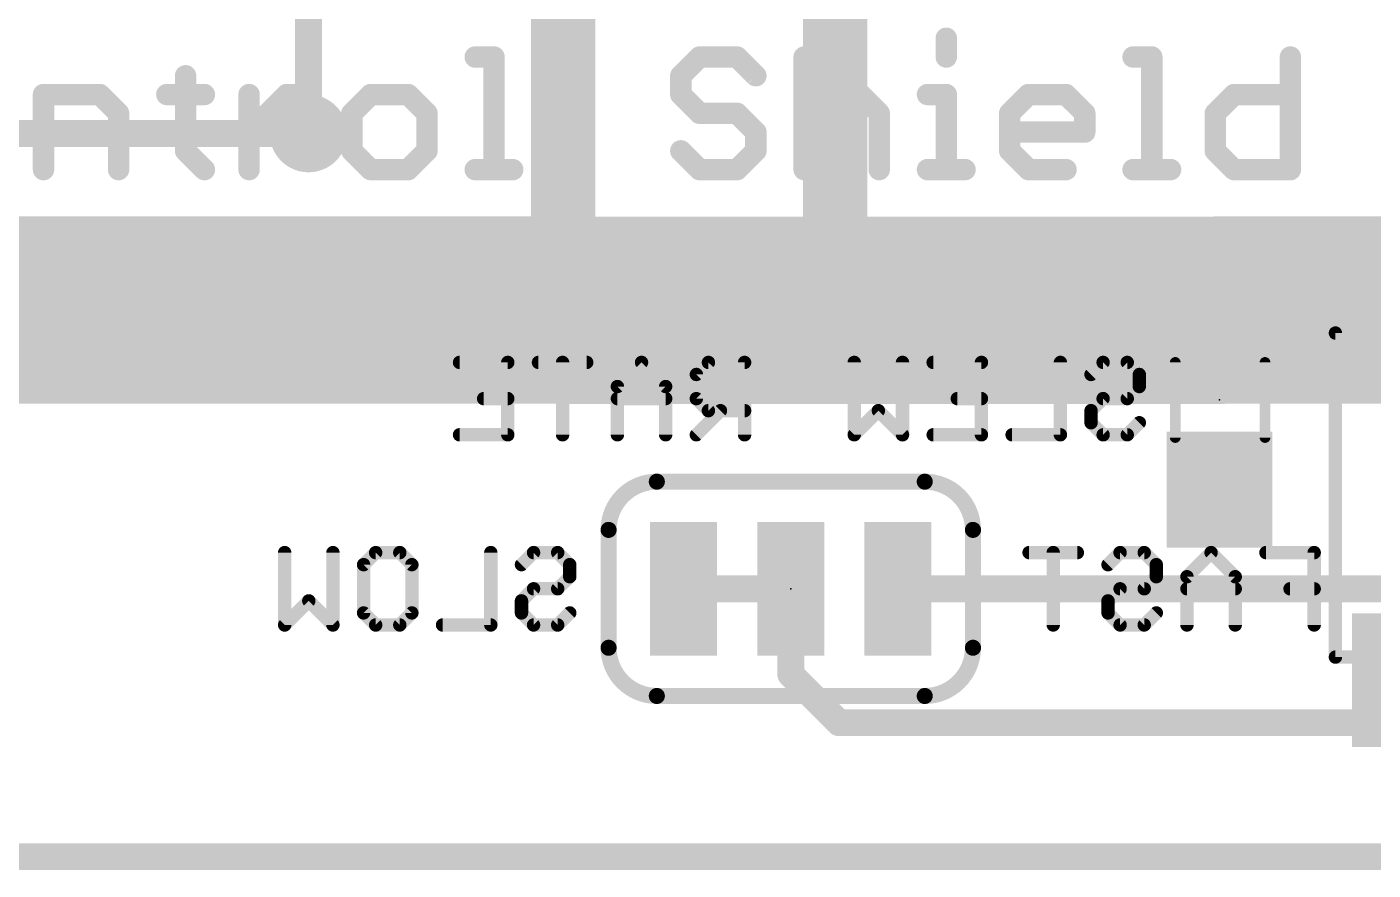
# Model space of a CAD drawing. Extents: x -8 to 102, y -79 to 54.
# Drawn here: x 76.58 to 89.34, y -0.13 to 7.87 of the extents above; entities that cross this region are included whole.
import ezdxf

# ---------------------------------------------------------------- set-up
doc = ezdxf.new("R2010")
doc.units = 0
for name, color, linetype in [('1', 12, 'CONTINUOUS'), ('16', 132, 'CONTINUOUS'), ('18', 110, 'CONTINUOUS'), ('20', 53, 'CONTINUOUS'), ('21', 41, 'CONTINUOUS'), ('22', 40, 'CONTINUOUS'), ('23', 53, 'CONTINUOUS'), ('24', 53, 'CONTINUOUS'), ('51', 53, 'CONTINUOUS')]:
    doc.layers.add(name, color=color, linetype=linetype)

# ---------------------------------------------------------------- blocks, each defined once
blk = doc.blocks.new('RECT')
blk.add_solid([(-0.5, -0.5), (0.5, -0.5), (-0.5, 0.5), (0.5, 0.5)])
blk = doc.blocks.new('ROUNDV')
at = {"const_width": 0.5}
blk.add_lwpolyline([(0, -0.25, 1), (0, 0.25, 1), (0, -0.25)], format="xyb", dxfattribs=at)

msp = doc.modelspace()

# ---------------------------------------------------------------- linework, layer by layer
at = {"layer": '1'}
for points, const_width in [([(81.661, 18.8335), (81.661, 5.184)], 0.6096), ([(79.248, 15.3964), (79.248, 6.858)], 0.254), ([(84.24, 14.732), (84.24, 5.184)], 0.6096), ([(74.93, 5.184), (81.661, 5.184)], 1.778), ([(81.661, 5.184), (81.661, 5.1807)], 1.778), ([(81.661, 5.1807), (87.884, 5.1807)], 1.778), ([(87.884, 5.1807), (87.884, 5.184)], 1.778), ([(87.884, 5.184), (90.17, 5.184)], 1.778), ([(81.661, 5.184), (84.24, 5.184)], 0.6096), ([(0, 0), (101.6, 0)], 0.254)]:
    msp.add_lwpolyline(points, dxfattribs=dict(at, const_width=const_width))
for points, const_width in [([(79.1845, 6.858, 1), (79.3115, 6.858)], 0.127), ([(82.1055, 5.184, 1), (81.2165, 5.184)], 0.889), ([(81.661, 5.6252, 1), (81.661, 4.7362)], 0.889), ([(81.661, 4.7395, 1), (81.661, 5.6285)], 0.889), ([(88.3285, 5.184, 1), (87.4395, 5.184)], 0.889), ([(87.884, 5.6285, 1), (87.884, 4.7395)], 0.889), ([(87.884, 4.7362, 1), (87.884, 5.6252)], 0.889), ([(81.2165, 5.1807, 1), (82.1055, 5.1807)], 0.889), ([(87.4395, 5.1807, 1), (88.3285, 5.1807)], 0.889), ([(81.661, 5.3364, 1), (81.661, 5.0316)], 0.3048), ([(84.24, 5.0316, 1), (84.24, 5.3364)], 0.3048), ([(81.5086, 5.184, 1), (81.8134, 5.184)], 0.3048), ([(84.0876, 5.184, 1), (84.3924, 5.184)], 0.3048)]:
    msp.add_lwpolyline(points, format="xyb", dxfattribs=dict(at, const_width=const_width))
at = {"layer": '16', "const_width": 0.254}
for points in [[(63.373, 6.858), (79.248, 6.858)], [(69.85, 5.08), (90.17, 5.08)], [(83.82, 2.54), (82.804, 2.54)], [(83.82, 2.54), (82.804, 2.54)], [(83.82, 1.7279), (83.82, 2.54)], [(91.3636, 2.54), (84.836, 2.54)], [(84.2779, 1.27), (83.82, 1.7279)], [(91.1544, 1.27), (84.2779, 1.27)], [(0, 0), (101.6, 0)]]:
    msp.add_lwpolyline(points, dxfattribs=at)
at = {"layer": '16', "const_width": 0.127}
for points in [[(79.248, 6.7945, 1), (79.248, 6.9215)], [(82.804, 2.6035, 1), (82.804, 2.4765)], [(82.804, 2.6035, 1), (82.804, 2.4765)], [(83.8835, 2.54, 1), (83.7565, 2.54)], [(83.82, 2.4765, 1), (83.82, 2.6035)], [(83.82, 2.4765, 1), (83.82, 2.6035)], [(84.836, 2.6035, 1), (84.836, 2.4765)], [(83.8649, 1.7728, 1), (83.7751, 1.683)], [(83.7565, 1.7279, 1), (83.8835, 1.7279)], [(84.2779, 1.3335, 1), (84.2779, 1.2065)], [(84.233, 1.2251, 1), (84.3228, 1.3149)]]:
    msp.add_lwpolyline(points, format="xyb", dxfattribs=at)
at = {"layer": '20', "const_width": 0.2032}
msp.add_lwpolyline([(0, 0), (101.6, 0)], dxfattribs=at)
at = {"layer": '21', "const_width": 0.2032}
for points in [[(85.294, 7.7608), (85.294, 7.5828)], [(80.8283, 7.5828), (81.0062, 7.5828)], [(81.0062, 7.5828), (81.0062, 6.5151)], [(82.9552, 7.5828), (82.7773, 7.4049)], [(83.3111, 7.5828), (82.9552, 7.5828)], [(83.4891, 7.4049), (83.3111, 7.5828)], [(83.9467, 7.5828), (83.9467, 6.5151)], [(87.0651, 7.5828), (87.243, 7.5828)], [(87.243, 7.5828), (87.243, 6.5151)], [(88.5565, 7.5828), (88.5565, 6.5151)], [(78.0827, 7.4049), (78.0827, 6.6931)], [(82.7773, 7.4049), (82.7773, 7.2269)], [(76.7354, 6.5151), (76.7354, 7.2269)], [(76.7354, 7.2269), (77.2692, 7.2269)], [(77.2692, 7.2269), (77.4472, 7.049)], [(77.9048, 7.2269), (78.2607, 7.2269)], [(78.6844, 6.5151), (78.6844, 7.2269)], [(78.6844, 6.871), (79.0403, 7.2269)], [(79.0403, 7.2269), (79.2182, 7.2269)], [(79.8368, 7.2269), (79.6589, 7.049)], [(80.1927, 7.2269), (79.8368, 7.2269)], [(80.3707, 7.049), (80.1927, 7.2269)], [(82.7773, 7.2269), (82.9552, 7.049)], [(83.9467, 7.049), (84.1246, 7.2269)], [(84.1246, 7.2269), (84.4805, 7.2269)], [(84.4805, 7.2269), (84.6585, 7.049)], [(85.1161, 7.2269), (85.294, 7.2269)], [(85.294, 7.2269), (85.294, 6.5151)], [(85.8957, 7.049), (86.0736, 7.2269)], [(86.0736, 7.2269), (86.4295, 7.2269)], [(86.4295, 7.2269), (86.6075, 7.049)], [(87.8447, 7.049), (88.0226, 7.2269)], [(88.0226, 7.2269), (88.5565, 7.2269)], [(77.4472, 7.049), (77.4472, 6.5151)], [(79.6589, 7.049), (79.6589, 6.6931)], [(80.3707, 6.6931), (80.3707, 7.049)], [(82.9552, 7.049), (83.3111, 7.049)], [(83.3111, 7.049), (83.4891, 6.871)], [(84.6585, 7.049), (84.6585, 6.5151)], [(85.8957, 6.6931), (85.8957, 7.049)], [(86.6075, 7.049), (86.6075, 6.871)], [(87.8447, 6.6931), (87.8447, 7.049)], [(83.4891, 6.871), (83.4891, 6.6931)], [(86.6075, 6.871), (85.8957, 6.871)], [(78.0827, 6.6931), (78.2607, 6.5151)], [(79.6589, 6.6931), (79.8368, 6.5151)], [(80.1927, 6.5151), (80.3707, 6.6931)], [(82.9552, 6.5151), (82.7773, 6.6931)], [(83.4891, 6.6931), (83.3111, 6.5151)], [(86.0736, 6.5151), (85.8957, 6.6931)], [(88.0226, 6.5151), (87.8447, 6.6931)], [(79.8368, 6.5151), (80.1927, 6.5151)], [(80.8283, 6.5151), (81.1842, 6.5151)], [(83.3111, 6.5151), (82.9552, 6.5151)], [(85.1161, 6.5151), (85.472, 6.5151)], [(86.4295, 6.5151), (86.0736, 6.5151)], [(87.0651, 6.5151), (87.421, 6.5151)], [(88.5565, 6.5151), (88.0226, 6.5151)]]:
    msp.add_lwpolyline(points, dxfattribs=at)
at = {"layer": '21', "const_width": 0.1016}
for points in [[(85.3448, 7.7608, 1), (85.2432, 7.7608)], [(80.8283, 7.6336, 1), (80.8283, 7.532)], [(81.057, 7.5828, 1), (80.9554, 7.5828)], [(81.0062, 7.532, 1), (81.0062, 7.6336)], [(82.9552, 7.6336, 1), (82.9552, 7.532)], [(82.9911, 7.5469, 1), (82.9193, 7.6187)], [(83.3471, 7.6187, 1), (83.2752, 7.5469)], [(83.3111, 7.532, 1), (83.3111, 7.6336)], [(83.9975, 7.5828, 1), (83.8959, 7.5828)], [(87.0651, 7.6336, 1), (87.0651, 7.532)], [(87.2938, 7.5828, 1), (87.1922, 7.5828)], [(87.243, 7.532, 1), (87.243, 7.6336)], [(88.6073, 7.5828, 1), (88.5057, 7.5828)], [(85.2432, 7.5828, 1), (85.3448, 7.5828)], [(78.1335, 7.4049, 1), (78.0319, 7.4049)], [(82.8281, 7.4049, 1), (82.7265, 7.4049)], [(82.7414, 7.4408, 1), (82.8132, 7.3689)], [(83.4532, 7.3689, 1), (83.525, 7.4408)], [(76.7862, 7.2269, 1), (76.6846, 7.2269)], [(76.7354, 7.2777, 1), (76.7354, 7.1761)], [(77.3052, 7.2628, 1), (77.2333, 7.191)], [(77.2692, 7.1761, 1), (77.2692, 7.2777)], [(77.9048, 7.2777, 1), (77.9048, 7.1761)], [(78.2607, 7.1761, 1), (78.2607, 7.2777)], [(78.7352, 7.2269, 1), (78.6336, 7.2269)], [(79.0403, 7.2777, 1), (79.0403, 7.1761)], [(79.0762, 7.191, 1), (79.0044, 7.2628)], [(79.2182, 7.1761, 1), (79.2182, 7.2777)], [(79.8368, 7.2777, 1), (79.8368, 7.1761)], [(79.8728, 7.191, 1), (79.8009, 7.2628)], [(80.2287, 7.2628, 1), (80.1568, 7.191)], [(80.1927, 7.1761, 1), (80.1927, 7.2777)], [(82.8132, 7.2628, 1), (82.7414, 7.191)], [(82.7265, 7.2269, 1), (82.8281, 7.2269)], [(84.1246, 7.2777, 1), (84.1246, 7.1761)], [(84.1605, 7.191, 1), (84.0887, 7.2628)], [(84.5164, 7.2628, 1), (84.4446, 7.191)], [(84.4805, 7.1761, 1), (84.4805, 7.2777)], [(85.1161, 7.2777, 1), (85.1161, 7.1761)], [(85.3448, 7.2269, 1), (85.2432, 7.2269)], [(85.294, 7.1761, 1), (85.294, 7.2777)], [(86.0736, 7.2777, 1), (86.0736, 7.1761)], [(86.1095, 7.191, 1), (86.0377, 7.2628)], [(86.4654, 7.2628, 1), (86.3936, 7.191)], [(86.4295, 7.1761, 1), (86.4295, 7.2777)], [(88.0226, 7.2777, 1), (88.0226, 7.1761)], [(88.0585, 7.191, 1), (87.9867, 7.2628)], [(88.5565, 7.1761, 1), (88.5565, 7.2777)], [(77.498, 7.049, 1), (77.3964, 7.049)], [(79.7097, 7.049, 1), (79.6081, 7.049)], [(80.4215, 7.049, 1), (80.3199, 7.049)], [(82.9552, 7.0998, 1), (82.9552, 6.9982)], [(83.3471, 7.0849, 1), (83.2752, 7.013)], [(83.3111, 6.9982, 1), (83.3111, 7.0998)], [(84.7093, 7.049, 1), (84.6077, 7.049)], [(85.9465, 7.049, 1), (85.8449, 7.049)], [(86.6583, 7.049, 1), (86.5567, 7.049)], [(87.8955, 7.049, 1), (87.7939, 7.049)], [(77.4113, 7.013, 1), (77.4831, 7.0849)], [(79.623, 7.0849, 1), (79.6948, 7.013)], [(80.3348, 7.013, 1), (80.4066, 7.0849)], [(82.9193, 7.013, 1), (82.9911, 7.0849)], [(83.9108, 7.0849, 1), (83.9826, 7.013)], [(84.6226, 7.013, 1), (84.6944, 7.0849)], [(85.8597, 7.0849, 1), (85.9316, 7.013)], [(86.5716, 7.013, 1), (86.6434, 7.0849)], [(87.8087, 7.0849, 1), (87.8806, 7.013)], [(78.6485, 6.9069, 1), (78.7203, 6.8351)], [(83.5399, 6.871, 1), (83.4383, 6.871)], [(83.4532, 6.8351, 1), (83.525, 6.9069)], [(85.8957, 6.9218, 1), (85.8957, 6.8202)], [(86.5567, 6.871, 1), (86.6583, 6.871)], [(86.6075, 6.8202, 1), (86.6075, 6.9218)], [(78.1187, 6.729, 1), (78.0468, 6.6571)], [(79.6948, 6.729, 1), (79.623, 6.6571)], [(80.4066, 6.6571, 1), (80.3348, 6.729)], [(82.8132, 6.729, 1), (82.7414, 6.6571)], [(83.525, 6.6571, 1), (83.4532, 6.729)], [(85.9316, 6.729, 1), (85.8597, 6.6571)], [(87.8806, 6.729, 1), (87.8087, 6.6571)], [(78.0319, 6.6931, 1), (78.1335, 6.6931)], [(79.6081, 6.6931, 1), (79.7097, 6.6931)], [(80.3199, 6.6931, 1), (80.4215, 6.6931)], [(83.4383, 6.6931, 1), (83.5399, 6.6931)], [(85.8449, 6.6931, 1), (85.9465, 6.6931)], [(87.7939, 6.6931, 1), (87.8955, 6.6931)], [(76.6846, 6.5151, 1), (76.7862, 6.5151)], [(77.3964, 6.5151, 1), (77.498, 6.5151)], [(78.2248, 6.4792, 1), (78.2966, 6.551)], [(78.6336, 6.5151, 1), (78.7352, 6.5151)], [(79.8368, 6.5659, 1), (79.8368, 6.4643)], [(79.8009, 6.4792, 1), (79.8728, 6.551)], [(80.1568, 6.551, 1), (80.2287, 6.4792)], [(80.1927, 6.4643, 1), (80.1927, 6.5659)], [(80.8283, 6.5659, 1), (80.8283, 6.4643)], [(80.9554, 6.5151, 1), (81.057, 6.5151)], [(81.1842, 6.4643, 1), (81.1842, 6.5659)], [(82.9552, 6.5659, 1), (82.9552, 6.4643)], [(82.9193, 6.4792, 1), (82.9911, 6.551)], [(83.2752, 6.551, 1), (83.3471, 6.4792)], [(83.3111, 6.4643, 1), (83.3111, 6.5659)], [(83.8959, 6.5151, 1), (83.9975, 6.5151)], [(84.6077, 6.5151, 1), (84.7093, 6.5151)], [(85.1161, 6.5659, 1), (85.1161, 6.4643)], [(85.2432, 6.5151, 1), (85.3448, 6.5151)], [(85.472, 6.4643, 1), (85.472, 6.5659)], [(86.0736, 6.5659, 1), (86.0736, 6.4643)], [(86.0377, 6.4792, 1), (86.1095, 6.551)], [(86.4295, 6.4643, 1), (86.4295, 6.5659)], [(87.0651, 6.5659, 1), (87.0651, 6.4643)], [(87.1922, 6.5151, 1), (87.2938, 6.5151)], [(87.421, 6.4643, 1), (87.421, 6.5659)], [(88.0226, 6.5659, 1), (88.0226, 6.4643)], [(87.9867, 6.4792, 1), (88.0585, 6.551)], [(88.5057, 6.5151, 1), (88.6073, 6.5151)], [(88.5565, 6.4643, 1), (88.5565, 6.5659)]]:
    msp.add_lwpolyline(points, format="xyb", dxfattribs=at)
at = {"layer": '22'}
for points, const_width in [([(80.6795, 4.6869), (81.137, 4.6869)], 0.127), ([(81.137, 4.6869), (81.137, 4.0005)], 0.127), ([(81.8855, 4.6869), (81.4279, 4.6869)], 0.127), ([(81.6567, 4.0005), (81.6567, 4.6869)], 0.127), ([(82.4051, 4.6869), (82.1763, 4.4581)], 0.127), ([(82.6339, 4.4581), (82.4051, 4.6869)], 0.127), ([(83.0391, 4.6869), (82.9247, 4.5725)], 0.127), ([(83.3823, 4.6869), (83.0391, 4.6869)], 0.127), ([(83.3823, 4.0005), (83.3823, 4.6869)], 0.127), ([(84.4215, 4.0005), (84.4215, 4.6869)], 0.127), ([(84.8791, 4.6869), (84.8791, 4.0005)], 0.127), ([(85.1699, 4.6869), (85.6275, 4.6869)], 0.127), ([(85.6275, 4.6869), (85.6275, 4.0005)], 0.127), ([(86.376, 4.6869), (86.376, 4.0005)], 0.127), ([(86.6668, 4.5725), (86.7812, 4.6869)], 0.127), ([(86.7812, 4.6869), (87.01, 4.6869)], 0.127), ([(87.01, 4.6869), (87.1244, 4.5725)], 0.127), ([(82.9247, 4.5725), (82.9247, 4.3437)], 0.127), ([(87.1244, 4.5725), (87.1244, 4.4581)], 0.127), ([(82.1763, 4.4581), (82.1763, 4.0005)], 0.127), ([(82.6339, 4.0005), (82.6339, 4.4581)], 0.127), ([(87.1244, 4.4581), (87.01, 4.3437)], 0.127), ([(81.137, 4.3437), (80.9083, 4.3437)], 0.127), ([(82.6339, 4.3437), (82.1763, 4.3437)], 0.127), ([(82.9247, 4.3437), (83.0391, 4.2293)], 0.127), ([(85.6275, 4.3437), (85.3987, 4.3437)], 0.127), ([(86.7812, 4.3437), (86.6668, 4.2293)], 0.127), ([(87.01, 4.3437), (86.7812, 4.3437)], 0.127), ([(83.1535, 4.2293), (82.9247, 4.0005)], 0.127), ([(83.0391, 4.2293), (83.3823, 4.2293)], 0.127), ([(84.6503, 4.2293), (84.4215, 4.0005)], 0.127), ([(84.8791, 4.0005), (84.6503, 4.2293)], 0.127), ([(86.6668, 4.2293), (86.6668, 4.1149)], 0.127), ([(86.6668, 4.1149), (86.7812, 4.0005)], 0.127), ([(87.01, 4.0005), (87.1244, 4.1149)], 0.127), ([(81.137, 4.0005), (80.6795, 4.0005)], 0.127), ([(85.6275, 4.0005), (85.1699, 4.0005)], 0.127), ([(86.376, 4.0005), (85.9184, 4.0005)], 0.127), ([(86.7812, 4.0005), (87.01, 4.0005)], 0.127), ([(85.09, 3.556), (82.55, 3.556)], 0.1524), ([(82.0928, 1.9812), (82.0928, 3.0988)], 0.1524), ([(85.5472, 1.9812), (85.5472, 3.0988)], 0.1524), ([(79.0217, 2.1971), (79.0217, 2.8835)], 0.127), ([(79.4793, 2.8835), (79.4793, 2.1971)], 0.127), ([(79.7701, 2.7691), (79.8845, 2.8835)], 0.127), ([(79.8845, 2.8835), (80.1133, 2.8835)], 0.127), ([(80.1133, 2.8835), (80.2277, 2.7691)], 0.127), ([(80.9761, 2.8835), (80.9761, 2.1971)], 0.127), ([(81.2669, 2.7691), (81.3813, 2.8835)], 0.127), ([(81.3813, 2.8835), (81.6101, 2.8835)], 0.127), ([(81.6101, 2.8835), (81.7245, 2.7691)], 0.127), ([(86.5369, 2.8835), (86.0793, 2.8835)], 0.127), ([(86.3081, 2.1971), (86.3081, 2.8835)], 0.127), ([(86.8277, 2.7691), (86.9421, 2.8835)], 0.127), ([(86.9421, 2.8835), (87.1709, 2.8835)], 0.127), ([(87.1709, 2.8835), (87.2853, 2.7691)], 0.127), ([(87.805, 2.8835), (87.5762, 2.6547)], 0.127), ([(88.0337, 2.6547), (87.805, 2.8835)], 0.127), ([(88.7822, 2.8835), (88.3246, 2.8835)], 0.127), ([(88.7822, 2.1971), (88.7822, 2.8835)], 0.127), ([(79.7701, 2.3115), (79.7701, 2.7691)], 0.127), ([(80.2277, 2.7691), (80.2277, 2.3115)], 0.127), ([(81.7245, 2.7691), (81.7245, 2.6547)], 0.127), ([(87.2853, 2.7691), (87.2853, 2.6547)], 0.127), ([(81.7245, 2.6547), (81.6101, 2.5403)], 0.127), ([(87.2853, 2.6547), (87.1709, 2.5403)], 0.127), ([(87.5762, 2.6547), (87.5762, 2.1971)], 0.127), ([(88.0337, 2.1971), (88.0337, 2.6547)], 0.127), ([(81.3813, 2.5403), (81.2669, 2.4259)], 0.127), ([(81.6101, 2.5403), (81.3813, 2.5403)], 0.127), ([(86.9421, 2.5403), (86.8277, 2.4259)], 0.127), ([(87.1709, 2.5403), (86.9421, 2.5403)], 0.127), ([(88.0337, 2.5403), (87.5762, 2.5403)], 0.127), ([(88.7822, 2.5403), (88.5534, 2.5403)], 0.127), ([(79.2505, 2.4259), (79.0217, 2.1971)], 0.127), ([(79.4793, 2.1971), (79.2505, 2.4259)], 0.127), ([(81.2669, 2.4259), (81.2669, 2.3115)], 0.127), ([(86.8277, 2.4259), (86.8277, 2.3115)], 0.127), ([(79.8845, 2.1971), (79.7701, 2.3115)], 0.127), ([(80.2277, 2.3115), (80.1133, 2.1971)], 0.127), ([(81.2669, 2.3115), (81.3813, 2.1971)], 0.127), ([(81.6101, 2.1971), (81.7245, 2.3115)], 0.127), ([(86.8277, 2.3115), (86.9421, 2.1971)], 0.127), ([(87.1709, 2.1971), (87.2853, 2.3115)], 0.127), ([(80.1133, 2.1971), (79.8845, 2.1971)], 0.127), ([(80.9761, 2.1971), (80.5185, 2.1971)], 0.127), ([(81.3813, 2.1971), (81.6101, 2.1971)], 0.127), ([(86.9421, 2.1971), (87.1709, 2.1971)], 0.127), ([(82.55, 1.524), (85.09, 1.524)], 0.1524)]:
    msp.add_lwpolyline(points, dxfattribs=dict(at, const_width=const_width))
for points, const_width in [([(80.6795, 4.7186, 1), (80.6795, 4.6551)], 0.0635), ([(81.1688, 4.6869, 1), (81.1053, 4.6869)], 0.0635), ([(81.137, 4.6551, 1), (81.137, 4.7186)], 0.0635), ([(81.4279, 4.7186, 1), (81.4279, 4.6551)], 0.0635), ([(81.6884, 4.6869, 1), (81.6249, 4.6869)], 0.0635), ([(81.8855, 4.6551, 1), (81.8855, 4.7186)], 0.0635), ([(82.4275, 4.7093, 1), (82.3826, 4.6644)], 0.0635), ([(82.4275, 4.6644, 1), (82.3826, 4.7093)], 0.0635), ([(83.0391, 4.7186, 1), (83.0391, 4.6551)], 0.0635), ([(83.0616, 4.6644, 1), (83.0166, 4.7093)], 0.0635), ([(83.414, 4.6869, 1), (83.3505, 4.6869)], 0.0635), ([(83.3823, 4.6551, 1), (83.3823, 4.7186)], 0.0635), ([(84.4533, 4.6869, 1), (84.3898, 4.6869)], 0.0635), ([(84.9109, 4.6869, 1), (84.8474, 4.6869)], 0.0635), ([(85.1699, 4.7186, 1), (85.1699, 4.6551)], 0.0635), ([(85.6593, 4.6869, 1), (85.5958, 4.6869)], 0.0635), ([(85.6275, 4.6551, 1), (85.6275, 4.7186)], 0.0635), ([(86.4077, 4.6869, 1), (86.3442, 4.6869)], 0.0635), ([(86.7812, 4.7186, 1), (86.7812, 4.6551)], 0.0635), ([(86.8036, 4.6644, 1), (86.7587, 4.7093)], 0.0635), ([(87.0324, 4.7093, 1), (86.9875, 4.6644)], 0.0635), ([(87.01, 4.6551, 1), (87.01, 4.7186)], 0.0635), ([(82.9565, 4.5725, 1), (82.8929, 4.5725)], 0.0635), ([(82.9022, 4.5949, 1), (82.9472, 4.55)], 0.0635), ([(86.6443, 4.5949, 1), (86.6892, 4.55)], 0.0635), ([(87.1561, 4.5725, 1), (87.0926, 4.5725)], 0.0635), ([(87.1019, 4.55, 1), (87.1468, 4.5949)], 0.0635), ([(82.208, 4.4581, 1), (82.1445, 4.4581)], 0.0635), ([(82.1538, 4.4805, 1), (82.1987, 4.4356)], 0.0635), ([(82.6656, 4.4581, 1), (82.6021, 4.4581)], 0.0635), ([(82.6114, 4.4356, 1), (82.6563, 4.4805)], 0.0635), ([(87.0926, 4.4581, 1), (87.1561, 4.4581)], 0.0635), ([(87.1468, 4.4356, 1), (87.1019, 4.4805)], 0.0635), ([(80.9083, 4.3754, 1), (80.9083, 4.3119)], 0.0635), ([(81.137, 4.3119, 1), (81.137, 4.3754)], 0.0635), ([(82.1763, 4.3754, 1), (82.1763, 4.3119)], 0.0635), ([(82.6339, 4.3119, 1), (82.6339, 4.3754)], 0.0635), ([(82.8929, 4.3437, 1), (82.9565, 4.3437)], 0.0635), ([(82.9472, 4.3661, 1), (82.9022, 4.3212)], 0.0635), ([(85.3987, 4.3754, 1), (85.3987, 4.3119)], 0.0635), ([(85.6275, 4.3119, 1), (85.6275, 4.3754)], 0.0635), ([(86.7812, 4.3754, 1), (86.7812, 4.3119)], 0.0635), ([(86.8036, 4.3212, 1), (86.7587, 4.3661)], 0.0635), ([(86.9875, 4.3661, 1), (87.0324, 4.3212)], 0.0635), ([(87.01, 4.3119, 1), (87.01, 4.3754)], 0.0635), ([(83.0391, 4.261, 1), (83.0391, 4.1975)], 0.0635), ([(83.0166, 4.2068, 1), (83.0616, 4.2517)], 0.0635), ([(83.1759, 4.2068, 1), (83.131, 4.2517)], 0.0635), ([(83.3823, 4.1975, 1), (83.3823, 4.261)], 0.0635), ([(84.6728, 4.2517, 1), (84.6279, 4.2068)], 0.0635), ([(84.6728, 4.2068, 1), (84.6279, 4.2517)], 0.0635), ([(86.6985, 4.2293, 1), (86.635, 4.2293)], 0.0635), ([(86.6443, 4.2517, 1), (86.6892, 4.2068)], 0.0635), ([(86.6892, 4.1373, 1), (86.6443, 4.0924)], 0.0635), ([(86.635, 4.1149, 1), (86.6985, 4.1149)], 0.0635), ([(87.1468, 4.0924, 1), (87.1019, 4.1373)], 0.0635), ([(80.6795, 4.0323, 1), (80.6795, 3.9688)], 0.0635), ([(81.1053, 4.0005, 1), (81.1688, 4.0005)], 0.0635), ([(81.137, 3.9688, 1), (81.137, 4.0323)], 0.0635), ([(81.6249, 4.0005, 1), (81.6884, 4.0005)], 0.0635), ([(82.1445, 4.0005, 1), (82.208, 4.0005)], 0.0635), ([(82.6021, 4.0005, 1), (82.6656, 4.0005)], 0.0635), ([(82.9022, 4.023, 1), (82.9472, 3.978)], 0.0635), ([(83.3505, 4.0005, 1), (83.414, 4.0005)], 0.0635), ([(84.3991, 4.023, 1), (84.444, 3.978)], 0.0635), ([(84.3898, 4.0005, 1), (84.4533, 4.0005)], 0.0635), ([(84.8474, 4.0005, 1), (84.9109, 4.0005)], 0.0635), ([(84.8567, 3.978, 1), (84.9016, 4.023)], 0.0635), ([(85.1699, 4.0323, 1), (85.1699, 3.9688)], 0.0635), ([(85.5958, 4.0005, 1), (85.6593, 4.0005)], 0.0635), ([(85.6275, 3.9688, 1), (85.6275, 4.0323)], 0.0635), ([(85.9184, 4.0323, 1), (85.9184, 3.9688)], 0.0635), ([(86.3442, 4.0005, 1), (86.4077, 4.0005)], 0.0635), ([(86.376, 3.9688, 1), (86.376, 4.0323)], 0.0635), ([(86.7812, 4.0323, 1), (86.7812, 3.9688)], 0.0635), ([(86.7587, 3.978, 1), (86.8036, 4.023)], 0.0635), ([(86.9875, 4.023, 1), (87.0324, 3.978)], 0.0635), ([(87.01, 3.9688, 1), (87.01, 4.0323)], 0.0635), ([(82.55, 3.556, 0.4142), (82.0928, 3.0988)], 0.1524), ([(82.55, 3.5941, 1), (82.55, 3.5179)], 0.0762), ([(82.55, 3.5179, 1), (82.55, 3.5941)], 0.0762), ([(85.5472, 3.0988, 0.4142), (85.09, 3.556)], 0.1524), ([(85.09, 3.5941, 1), (85.09, 3.5179)], 0.0762), ([(85.09, 3.5179, 1), (85.09, 3.5941)], 0.0762), ([(82.1309, 3.0988, 1), (82.0547, 3.0988)], 0.0762), ([(82.0547, 3.0988, 1), (82.1309, 3.0988)], 0.0762), ([(85.5853, 3.0988, 1), (85.5091, 3.0988)], 0.0762), ([(85.5091, 3.0988, 1), (85.5853, 3.0988)], 0.0762), ([(79.0534, 2.8835, 1), (78.9899, 2.8835)], 0.0635), ([(79.511, 2.8835, 1), (79.4475, 2.8835)], 0.0635), ([(79.8845, 2.9152, 1), (79.8845, 2.8517)], 0.0635), ([(79.9069, 2.861, 1), (79.862, 2.9059)], 0.0635), ([(80.1357, 2.9059, 1), (80.0908, 2.861)], 0.0635), ([(80.1133, 2.8517, 1), (80.1133, 2.9152)], 0.0635), ([(81.0078, 2.8835, 1), (80.9443, 2.8835)], 0.0635), ([(81.3813, 2.9152, 1), (81.3813, 2.8517)], 0.0635), ([(81.4038, 2.861, 1), (81.3589, 2.9059)], 0.0635), ([(81.6326, 2.9059, 1), (81.5877, 2.861)], 0.0635), ([(81.6101, 2.8517, 1), (81.6101, 2.9152)], 0.0635), ([(86.0793, 2.9152, 1), (86.0793, 2.8517)], 0.0635), ([(86.3399, 2.8835, 1), (86.2764, 2.8835)], 0.0635), ([(86.5369, 2.8517, 1), (86.5369, 2.9152)], 0.0635), ([(86.9421, 2.9152, 1), (86.9421, 2.8517)], 0.0635), ([(86.9646, 2.861, 1), (86.9197, 2.9059)], 0.0635), ([(87.1934, 2.9059, 1), (87.1485, 2.861)], 0.0635), ([(87.1709, 2.8517, 1), (87.1709, 2.9152)], 0.0635), ([(87.8274, 2.9059, 1), (87.7825, 2.861)], 0.0635), ([(87.8274, 2.861, 1), (87.7825, 2.9059)], 0.0635), ([(88.3246, 2.9152, 1), (88.3246, 2.8517)], 0.0635), ([(88.8139, 2.8835, 1), (88.7504, 2.8835)], 0.0635), ([(88.7822, 2.8517, 1), (88.7822, 2.9152)], 0.0635), ([(79.8018, 2.7691, 1), (79.7383, 2.7691)], 0.0635), ([(79.7476, 2.7915, 1), (79.7925, 2.7466)], 0.0635), ([(80.2594, 2.7691, 1), (80.1959, 2.7691)], 0.0635), ([(80.2052, 2.7466, 1), (80.2501, 2.7915)], 0.0635), ([(81.2445, 2.7915, 1), (81.2894, 2.7466)], 0.0635), ([(81.7563, 2.7691, 1), (81.6928, 2.7691)], 0.0635), ([(81.702, 2.7466, 1), (81.747, 2.7915)], 0.0635), ([(86.8053, 2.7915, 1), (86.8502, 2.7466)], 0.0635), ([(87.3171, 2.7691, 1), (87.2536, 2.7691)], 0.0635), ([(87.2629, 2.7466, 1), (87.3078, 2.7915)], 0.0635), ([(81.6928, 2.6547, 1), (81.7563, 2.6547)], 0.0635), ([(81.747, 2.6322, 1), (81.702, 2.6771)], 0.0635), ([(87.2536, 2.6547, 1), (87.3171, 2.6547)], 0.0635), ([(87.3078, 2.6322, 1), (87.2629, 2.6771)], 0.0635), ([(87.6079, 2.6547, 1), (87.5444, 2.6547)], 0.0635), ([(87.5537, 2.6771, 1), (87.5986, 2.6322)], 0.0635), ([(88.0655, 2.6547, 1), (88.002, 2.6547)], 0.0635), ([(88.0113, 2.6322, 1), (88.0562, 2.6771)], 0.0635), ([(81.3813, 2.572, 1), (81.3813, 2.5085)], 0.0635), ([(81.4038, 2.5178, 1), (81.3589, 2.5627)], 0.0635), ([(81.5877, 2.5627, 1), (81.6326, 2.5178)], 0.0635), ([(81.6101, 2.5085, 1), (81.6101, 2.572)], 0.0635), ([(86.9421, 2.572, 1), (86.9421, 2.5085)], 0.0635), ([(86.9646, 2.5178, 1), (86.9197, 2.5627)], 0.0635), ([(87.1485, 2.5627, 1), (87.1934, 2.5178)], 0.0635), ([(87.1709, 2.5085, 1), (87.1709, 2.572)], 0.0635), ([(87.5762, 2.572, 1), (87.5762, 2.5085)], 0.0635), ([(88.0337, 2.5085, 1), (88.0337, 2.572)], 0.0635), ([(88.5534, 2.572, 1), (88.5534, 2.5085)], 0.0635), ([(88.7822, 2.5085, 1), (88.7822, 2.572)], 0.0635), ([(79.2729, 2.4483, 1), (79.228, 2.4034)], 0.0635), ([(79.2729, 2.4034, 1), (79.228, 2.4483)], 0.0635), ([(81.2987, 2.4259, 1), (81.2352, 2.4259)], 0.0635), ([(81.2445, 2.4483, 1), (81.2894, 2.4034)], 0.0635), ([(86.8595, 2.4259, 1), (86.796, 2.4259)], 0.0635), ([(86.8053, 2.4483, 1), (86.8502, 2.4034)], 0.0635), ([(79.7383, 2.3115, 1), (79.8018, 2.3115)], 0.0635), ([(79.7925, 2.3339, 1), (79.7476, 2.289)], 0.0635), ([(80.1959, 2.3115, 1), (80.2594, 2.3115)], 0.0635), ([(80.2501, 2.289, 1), (80.2052, 2.3339)], 0.0635), ([(81.2894, 2.3339, 1), (81.2445, 2.289)], 0.0635), ([(81.2352, 2.3115, 1), (81.2987, 2.3115)], 0.0635), ([(81.747, 2.289, 1), (81.702, 2.3339)], 0.0635), ([(86.8502, 2.3339, 1), (86.8053, 2.289)], 0.0635), ([(86.796, 2.3115, 1), (86.8595, 2.3115)], 0.0635), ([(87.3078, 2.289, 1), (87.2629, 2.3339)], 0.0635), ([(78.9992, 2.2196, 1), (79.0441, 2.1746)], 0.0635), ([(78.9899, 2.1971, 1), (79.0534, 2.1971)], 0.0635), ([(79.4475, 2.1971, 1), (79.511, 2.1971)], 0.0635), ([(79.4568, 2.1746, 1), (79.5017, 2.2196)], 0.0635), ([(79.8845, 2.2289, 1), (79.8845, 2.1654)], 0.0635), ([(79.862, 2.1746, 1), (79.9069, 2.2196)], 0.0635), ([(80.0908, 2.2196, 1), (80.1357, 2.1746)], 0.0635), ([(80.1133, 2.1654, 1), (80.1133, 2.2289)], 0.0635), ([(80.5185, 2.2289, 1), (80.5185, 2.1654)], 0.0635), ([(80.9443, 2.1971, 1), (81.0078, 2.1971)], 0.0635), ([(80.9761, 2.1654, 1), (80.9761, 2.2289)], 0.0635), ([(81.3813, 2.2289, 1), (81.3813, 2.1654)], 0.0635), ([(81.3589, 2.1746, 1), (81.4038, 2.2196)], 0.0635), ([(81.5877, 2.2196, 1), (81.6326, 2.1746)], 0.0635), ([(81.6101, 2.1654, 1), (81.6101, 2.2289)], 0.0635), ([(86.2764, 2.1971, 1), (86.3399, 2.1971)], 0.0635), ([(86.9421, 2.2289, 1), (86.9421, 2.1654)], 0.0635), ([(86.9197, 2.1746, 1), (86.9646, 2.2196)], 0.0635), ([(87.1485, 2.2196, 1), (87.1934, 2.1746)], 0.0635), ([(87.1709, 2.1654, 1), (87.1709, 2.2289)], 0.0635), ([(87.5444, 2.1971, 1), (87.6079, 2.1971)], 0.0635), ([(88.002, 2.1971, 1), (88.0655, 2.1971)], 0.0635), ([(88.7504, 2.1971, 1), (88.8139, 2.1971)], 0.0635), ([(82.0928, 1.9812, 0.4142), (82.55, 1.524)], 0.1524), ([(82.1309, 1.9812, 1), (82.0547, 1.9812)], 0.0762), ([(85.09, 1.524, 0.4142), (85.5472, 1.9812)], 0.1524), ([(85.5853, 1.9812, 1), (85.5091, 1.9812)], 0.0762), ([(82.0547, 1.9812, 1), (82.1309, 1.9812)], 0.0762), ([(85.5091, 1.9812, 1), (85.5853, 1.9812)], 0.0762), ([(82.55, 1.5621, 1), (82.55, 1.4859)], 0.0762), ([(82.55, 1.4859, 1), (82.55, 1.5621)], 0.0762), ([(85.09, 1.5621, 1), (85.09, 1.4859)], 0.0762), ([(85.09, 1.4859, 1), (85.09, 1.5621)], 0.0762)]:
    msp.add_lwpolyline(points, format="xyb", dxfattribs=dict(at, const_width=const_width))
at = {"layer": '23'}
msp.add_point((87.884, 4.3307), dxfattribs=at)
at = {"layer": '24'}
msp.add_point((83.82, 2.54), dxfattribs=at)
at = {"layer": '51'}
for points, const_width in [([(88.9835, 4.9973, 1), (88.9835, 4.9338)], 0.0635), ([(89.0153, 4.9655, 1), (88.9518, 4.9655)], 0.0635), ([(87.4904, 4.6867, 1), (87.4396, 4.6867)], 0.0508), ([(88.3414, 4.6867, 1), (88.2906, 4.6867)], 0.0508), ([(87.4396, 3.9747, 1), (87.4904, 3.9747)], 0.0508), ([(88.2906, 3.9747, 1), (88.3414, 3.9747)], 0.0508), ([(88.9835, 1.9243, 1), (88.9835, 1.8608)], 0.0635), ([(88.9518, 1.8925, 1), (89.0153, 1.8925)], 0.0635)]:
    msp.add_lwpolyline(points, format="xyb", dxfattribs=dict(at, const_width=const_width))
for points, const_width in [([(88.9835, 1.8925), (88.9835, 4.9655)], 0.127), ([(88.9835, 4.9655), (91.3565, 4.9655)], 0.127), ([(87.465, 4.6867), (87.465, 3.9747)], 0.1016), ([(88.316, 4.6867), (88.316, 3.9747)], 0.1016), ([(91.3565, 1.8925), (88.9835, 1.8925)], 0.127)]:
    msp.add_lwpolyline(points, dxfattribs=dict(at, const_width=const_width))

# ---------------------------------------------------------------- block references
at = {"layer": '1', "xscale": 1.27, "yscale": 2.06, "rotation": 270}
for p in [(90.17, 5.184), (90.17, 1.674)]:
    msp.add_blockref('RECT', p, dxfattribs=at)
at = {"layer": '1', "xscale": 1.1, "rotation": 270}
for p in [(87.884, 5.1807), (87.884, 3.4807)]:
    msp.add_blockref('RECT', p, dxfattribs=at)
at = {"layer": '16', "xscale": 0.635, "yscale": 1.27, "rotation": 180}
for p in [(82.804, 2.54), (83.82, 2.54), (84.836, 2.54)]:
    msp.add_blockref('RECT', p, dxfattribs=at)
at = {"layer": '18', "xscale": 0.7366, "yscale": 0.7366}
msp.add_blockref('ROUNDV', (79.248, 6.858), dxfattribs=at)
msp.add_blockref('ROUNDV', (79.248, 6.858), dxfattribs=at)
at = {"layer": '51', "xscale": 0.5001, "yscale": 0.95, "rotation": 270}
for p in [(87.8891, 4.9188), (87.8891, 3.7505)]:
    msp.add_blockref('RECT', p, dxfattribs=at)

doc.saveas('drawing.dxf')
